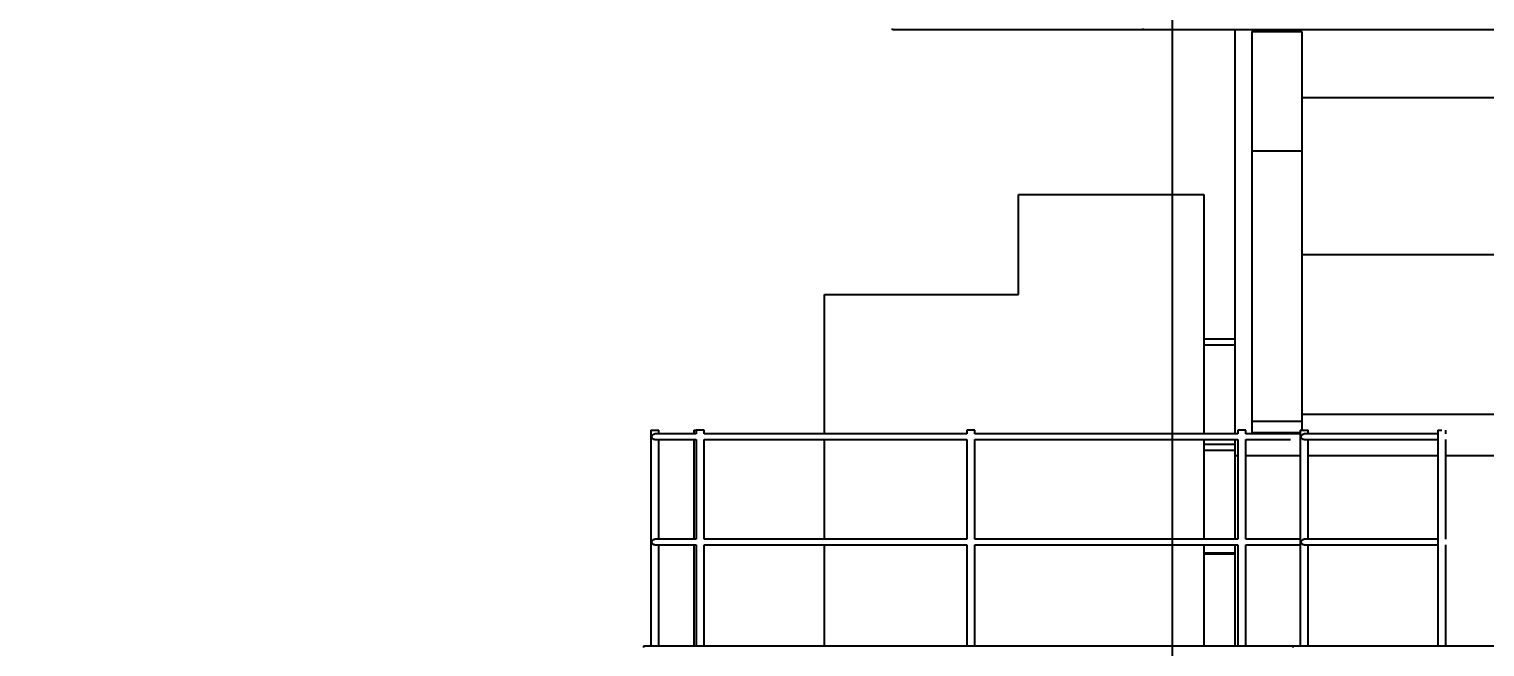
# Model space of a CAD drawing. Header units: millimetres. Extents: x -4 to 3776, y -4 to 4079.
# Drawn here: x 240.48 to 252, y 457.18 to 462.07 of the extents above; entities that cross this region are included whole.
import ezdxf
from ezdxf import colors
from ezdxf.entities.mleader import LeaderData, LeaderLine
from ezdxf.math import Vec2, Vec3

# ---------------------------------------------------------------- set-up
doc = ezdxf.new("R2010")
doc.units = ezdxf.units.MM
doc.layers.add('BK_kedu', color=255, linetype='Continuous')
doc.layers.add('EQUIPMENT', color=3, linetype='Continuous')
doc.styles.get("Standard").update_dxf_attribs({"font": 'arial.ttf'})

# ---------------------------------------------------------------- blocks, each defined once
blk = doc.blocks.new('fa dong ji')
at = {"layer": 'EQUIPMENT', "color": 3, "linetype": 'Continuous'}
for p, q in [((-1.188, 15.601), (-1.188, 15.611)), ((0.792, 15.601), (-1.188, 15.601)), ((0.792, 15.611), (0.792, 15.601)), ((13.851, 15.601), (0.792, 15.601)), ((1.525, 12.403), (1.525, 15.601)), ((1.656, 15.588), (2.052, 15.588)), ((1.656, 15.588), (1.656, 14.642)), ((1.809, 15.601), (1.809, 15.588)), ((1.899, 15.601), (1.899, 15.588)), ((2.052, 15.588), (2.052, 14.642)), ((3.6, 15.062), (2.052, 15.062)), ((1.656, 14.642), (2.052, 14.642)), ((1.656, 14.642), (1.656, 14.589)), ((2.052, 14.642), (2.052, 14.589)), ((1.656, 14.589), (1.656, 13.831)), ((2.052, 14.589), (2.052, 13.831)), ((-0.191, 14.297), (1.276, 14.297)), ((-0.191, 13.507), (-0.191, 14.297)), ((1.276, 14.297), (1.276, 12.403)), ((1.656, 13.831), (1.656, 12.505)), ((2.052, 13.831), (2.052, 12.505)), ((3.6, 13.819), (2.052, 13.819)), ((-1.726, 13.507), (-0.191, 13.507)), ((-1.726, 12.403), (-1.726, 13.507)), ((2.052, 12.559), (3.6, 12.559)), ((1.656, 12.505), (2.052, 12.505)), ((1.656, 12.505), (1.656, 12.415)), ((2.052, 12.505), (2.052, 12.434)), ((-3.101, 12.434), (-3.069, 12.434)), ((-3.101, 12.434), (-3.101, 10.724)), ((-3.069, 12.434), (-3.037, 12.434)), ((-2.961, 12.403), (-3.069, 12.403)), ((-3.069, 12.358), (-2.961, 12.358)), ((-3.037, 12.403), (-3.037, 12.434)), ((-3.037, 11.57), (-3.037, 12.358)), ((-2.761, 12.434), (-2.742, 12.434)), ((-2.761, 12.434), (-2.761, 12.403)), ((-2.761, 12.358), (-2.761, 11.57)), ((-2.71, 12.434), (-2.742, 12.434)), ((-2.742, 12.434), (-2.742, 12.403)), ((-2.742, 12.358), (-2.742, 11.57)), ((-2.679, 12.434), (-2.71, 12.434)), ((-2.679, 12.403), (-2.679, 12.434)), ((-2.679, 11.57), (-2.679, 12.358)), ((-1.726, 11.57), (-1.726, 12.358)), ((-0.567, 12.434), (-0.599, 12.434)), ((-0.599, 12.434), (-0.599, 12.403)), ((-0.599, 12.358), (-0.599, 11.57)), ((-0.536, 12.434), (-0.567, 12.434)), ((-0.536, 12.403), (-0.536, 12.434)), ((-0.536, 11.57), (-0.536, 12.358)), ((1.276, 12.358), (1.276, 11.57)), ((1.525, 12.233), (1.525, 12.358)), ((1.576, 12.434), (1.544, 12.434)), ((1.544, 12.434), (1.544, 12.403)), ((1.544, 12.358), (1.544, 11.57)), ((1.607, 12.434), (1.576, 12.434)), ((1.607, 12.403), (1.607, 12.434)), ((1.607, 11.57), (1.607, 12.358)), ((1.656, 12.415), (1.656, 12.403)), ((1.656, 12.415), (2.038, 12.415)), ((2.038, 12.403), (1.962, 12.403)), ((2.038, 12.403), (2.038, 12.403)), ((2.038, 12.434), (2.07, 12.434)), ((2.038, 12.434), (2.038, 10.724)), ((2.07, 12.434), (2.101, 12.434)), ((2.102, 12.403), (2.07, 12.403)), ((2.07, 12.358), (2.102, 12.358)), ((2.101, 12.403), (2.101, 12.434)), ((2.101, 11.57), (2.101, 12.358)), ((3.128, 12.434), (3.159, 12.434)), ((3.128, 12.434), (3.128, 10.724)), ((3.191, 12.434), (3.191, 12.434)), ((3.191, 12.403), (3.191, 12.434)), ((3.191, 11.57), (3.191, 12.358)), ((1.525, 12.233), (1.545, 12.233)), ((1.525, 11.57), (1.525, 12.233)), ((1.608, 12.233), (2.039, 12.233)), ((2.102, 12.233), (3.128, 12.233)), ((3.191, 12.233), (4.928, 12.233)), ((-2.961, 11.57), (-3.069, 11.57)), ((-3.069, 11.525), (-2.961, 11.525)), ((-3.037, 10.724), (-3.037, 11.525)), ((-2.761, 11.525), (-2.761, 10.724)), ((-2.742, 11.525), (-2.742, 10.724)), ((-2.679, 10.724), (-2.679, 11.525)), ((-1.726, 10.724), (-1.726, 11.525)), ((-0.599, 11.525), (-0.599, 10.724)), ((-0.536, 10.724), (-0.536, 11.525)), ((1.276, 11.525), (1.276, 10.724)), ((1.525, 10.724), (1.525, 11.525)), ((1.544, 11.525), (1.544, 10.724)), ((1.607, 10.724), (1.607, 11.525)), ((2.038, 11.57), (1.962, 11.57)), ((1.962, 11.525), (2.038, 11.525)), ((2.102, 11.57), (2.07, 11.57)), ((2.07, 11.525), (2.102, 11.525)), ((2.101, 10.724), (2.101, 11.525)), ((3.191, 10.724), (3.191, 11.525)), ((1.276, 11.462), (1.525, 11.462)), ((1.525, 11.452), (1.276, 11.452)), ((-3.159, 10.724), (-3.159, 10.714)), ((1.98, 10.724), (-3.159, 10.724)), ((1.98, 10.724), (1.98, 10.714)), ((3.96, 10.724), (1.98, 10.724))]:
    blk.add_line(p, q, dxfattribs=at)
for points, knots in [([(1.525, 13.152), (1.51, 13.152), (1.472, 13.152), (1.406, 13.152), (1.338, 13.152), (1.294, 13.152), (1.276, 13.152)], [0, 0, 0, 0, 0.17215, 0.466604, 0.791165, 1, 1, 1, 1]), ([(1.276, 13.107), (1.289, 13.107), (1.324, 13.107), (1.379, 13.107), (1.44, 13.107), (1.488, 13.107), (1.516, 13.107), (1.525, 13.107)], [0, 0, 0, 0, 0.151272, 0.422873, 0.66897, 0.889562, 1, 1, 1, 1]), ([(-2.741, 12.403), (-2.754, 12.403), (-2.796, 12.403), (-2.869, 12.403), (-2.93, 12.403), (-2.961, 12.403)], [0, 0, 0, 0, 0.17167, 0.572591, 1, 1, 1, 1]), ([(-2.961, 12.358), (-2.93, 12.358), (-2.869, 12.358), (-2.796, 12.358), (-2.754, 12.358), (-2.741, 12.358)], [0, 0, 0, 0, 0.427907, 0.823361, 1, 1, 1, 1]), ([(-0.599, 12.403), (-0.969, 12.403), (-1.376, 12.403), (-1.82, 12.403), (-1.93, 12.403), (-2.036, 12.403), (-2.139, 12.403), (-2.217, 12.403), (-2.275, 12.403), (-2.317, 12.403), (-2.366, 12.403), (-2.422, 12.403), (-2.484, 12.403), (-2.551, 12.403), (-2.616, 12.403), (-2.659, 12.403), (-2.678, 12.403)], [0, 0, 0, 0, 0.534504, 0.587357, 0.640209, 0.69229, 0.741508, 0.787745, 0.805034, 0.825384, 0.848879, 0.875519, 0.905304, 0.938234, 0.972163, 1, 1, 1, 1]), ([(-2.678, 12.358), (-2.662, 12.358), (-2.623, 12.358), (-2.565, 12.358), (-2.507, 12.358), (-2.457, 12.358), (-2.412, 12.358), (-2.334, 12.358), (-2.22, 12.358), (-1.937, 12.358), (-1.396, 12.358), (-0.905, 12.358), (-0.599, 12.358)], [0, 0, 0, 0, 0.02427, 0.055733, 0.0833, 0.107563, 0.128527, 0.148122, 0.219496, 0.292951, 0.557212, 1, 1, 1, 1]), ([(1.544, 12.403), (1.532, 12.403), (1.502, 12.403), (1.458, 12.403), (1.413, 12.403), (1.335, 12.403), (1.221, 12.403), (0.938, 12.403), (0.377, 12.403), (-0.159, 12.403), (-0.511, 12.403), (-0.536, 12.403)], [0, 0, 0, 0, 0.018396, 0.042659, 0.063624, 0.083218, 0.154592, 0.228047, 0.492308, 0.964201, 1, 1, 1, 1]), ([(-0.536, 12.358), (-0.12, 12.358), (0.332, 12.358), (0.821, 12.358), (0.931, 12.358), (1.037, 12.358), (1.14, 12.358), (1.218, 12.358), (1.276, 12.358), (1.318, 12.358), (1.367, 12.358), (1.423, 12.358), (1.483, 12.358), (1.524, 12.358), (1.544, 12.358)], [0, 0, 0, 0, 0.599408, 0.65226, 0.705112, 0.757194, 0.806412, 0.852649, 0.869938, 0.890288, 0.913783, 0.940423, 0.970208, 1, 1, 1, 1]), ([(1.962, 12.403), (1.931, 12.403), (1.87, 12.403), (1.784, 12.403), (1.704, 12.403), (1.646, 12.403), (1.615, 12.403), (1.607, 12.403)], [0, 0, 0, 0, 0.26497, 0.509844, 0.734622, 0.939305, 1, 1, 1, 1]), ([(1.607, 12.358), (1.612, 12.358), (1.642, 12.358), (1.7, 12.358), (1.782, 12.358), (1.87, 12.358), (1.931, 12.358), (1.962, 12.358)], [0, 0, 0, 0, 0.039767, 0.255222, 0.487079, 0.735338, 1, 1, 1, 1]), ([(3.128, 12.403), (3.101, 12.403), (2.917, 12.403), (2.716, 12.403), (2.523, 12.403), (2.472, 12.403), (2.423, 12.403), (2.385, 12.403), (2.356, 12.403), (2.332, 12.403), (2.305, 12.403), (2.273, 12.403), (2.236, 12.403), (2.195, 12.403), (2.15, 12.403), (2.118, 12.403), (2.102, 12.403)], [0, 0, 0, 0, 0.077412, 0.538422, 0.589133, 0.63979, 0.688087, 0.732808, 0.751108, 0.773674, 0.80057, 0.831796, 0.867352, 0.907238, 0.951454, 1, 1, 1, 1]), ([(2.102, 12.358), (2.117, 12.358), (2.145, 12.358), (2.186, 12.358), (2.222, 12.358), (2.253, 12.358), (2.281, 12.358), (2.304, 12.358), (2.337, 12.358), (2.382, 12.358), (2.489, 12.358), (2.702, 12.358), (2.931, 12.358), (3.091, 12.358), (3.128, 12.358)], [0, 0, 0, 0, 0.043757, 0.083237, 0.118439, 0.149363, 0.17601, 0.198379, 0.217964, 0.27275, 0.329134, 0.531978, 0.8942, 1, 1, 1, 1]), ([(1.525, 12.319), (1.51, 12.319), (1.472, 12.319), (1.406, 12.319), (1.338, 12.319), (1.294, 12.319), (1.276, 12.319)], [0, 0, 0, 0, 0.17215, 0.466604, 0.791165, 1, 1, 1, 1]), ([(1.276, 12.274), (1.289, 12.274), (1.324, 12.274), (1.379, 12.274), (1.44, 12.274), (1.488, 12.274), (1.516, 12.274), (1.525, 12.274)], [0, 0, 0, 0, 0.151272, 0.422873, 0.66897, 0.889562, 1, 1, 1, 1]), ([(-2.741, 11.57), (-2.754, 11.57), (-2.796, 11.57), (-2.869, 11.57), (-2.93, 11.57), (-2.961, 11.57)], [0, 0, 0, 0, 0.17167, 0.572591, 1, 1, 1, 1]), ([(-2.961, 11.525), (-2.93, 11.525), (-2.869, 11.525), (-2.796, 11.525), (-2.754, 11.525), (-2.741, 11.525)], [0, 0, 0, 0, 0.427907, 0.823361, 1, 1, 1, 1]), ([(-0.599, 11.57), (-0.969, 11.57), (-1.376, 11.57), (-1.82, 11.57), (-1.93, 11.57), (-2.036, 11.57), (-2.139, 11.57), (-2.217, 11.57), (-2.275, 11.57), (-2.317, 11.57), (-2.366, 11.57), (-2.422, 11.57), (-2.484, 11.57), (-2.551, 11.57), (-2.616, 11.57), (-2.659, 11.57), (-2.678, 11.57)], [0, 0, 0, 0, 0.534504, 0.587357, 0.640209, 0.69229, 0.741508, 0.787745, 0.805034, 0.825384, 0.848879, 0.875519, 0.905304, 0.938234, 0.972163, 1, 1, 1, 1]), ([(-2.678, 11.525), (-2.662, 11.525), (-2.623, 11.525), (-2.565, 11.525), (-2.507, 11.525), (-2.457, 11.525), (-2.412, 11.525), (-2.334, 11.525), (-2.22, 11.525), (-1.937, 11.525), (-1.396, 11.525), (-0.905, 11.525), (-0.599, 11.525)], [0, 0, 0, 0, 0.02427, 0.055733, 0.0833, 0.107563, 0.128527, 0.148122, 0.219496, 0.292951, 0.557212, 1, 1, 1, 1]), ([(1.544, 11.57), (1.532, 11.57), (1.502, 11.57), (1.458, 11.57), (1.413, 11.57), (1.335, 11.57), (1.221, 11.57), (0.938, 11.57), (0.377, 11.57), (-0.159, 11.57), (-0.511, 11.57), (-0.536, 11.57)], [0, 0, 0, 0, 0.018396, 0.042659, 0.063624, 0.083218, 0.154592, 0.228047, 0.492308, 0.964201, 1, 1, 1, 1]), ([(-0.536, 11.525), (-0.12, 11.525), (0.332, 11.525), (0.821, 11.525), (0.931, 11.525), (1.037, 11.525), (1.14, 11.525), (1.218, 11.525), (1.276, 11.525), (1.318, 11.525), (1.367, 11.525), (1.423, 11.525), (1.483, 11.525), (1.524, 11.525), (1.544, 11.525)], [0, 0, 0, 0, 0.599408, 0.65226, 0.705112, 0.757194, 0.806412, 0.852649, 0.869938, 0.890288, 0.913783, 0.940423, 0.970208, 1, 1, 1, 1]), ([(1.962, 11.57), (1.931, 11.57), (1.87, 11.57), (1.784, 11.57), (1.704, 11.57), (1.646, 11.57), (1.615, 11.57), (1.607, 11.57)], [0, 0, 0, 0, 0.26497, 0.509844, 0.734622, 0.939305, 1, 1, 1, 1]), ([(1.607, 11.525), (1.612, 11.525), (1.642, 11.525), (1.7, 11.525), (1.782, 11.525), (1.87, 11.525), (1.931, 11.525), (1.962, 11.525)], [0, 0, 0, 0, 0.039767, 0.255222, 0.487079, 0.735338, 1, 1, 1, 1]), ([(3.128, 11.57), (3.101, 11.57), (2.917, 11.57), (2.716, 11.57), (2.523, 11.57), (2.472, 11.57), (2.423, 11.57), (2.385, 11.57), (2.356, 11.57), (2.332, 11.57), (2.305, 11.57), (2.273, 11.57), (2.236, 11.57), (2.195, 11.57), (2.15, 11.57), (2.118, 11.57), (2.102, 11.57)], [0, 0, 0, 0, 0.077412, 0.538422, 0.589133, 0.63979, 0.688087, 0.732808, 0.751108, 0.773674, 0.80057, 0.831796, 0.867352, 0.907238, 0.951454, 1, 1, 1, 1]), ([(2.102, 11.525), (2.117, 11.525), (2.145, 11.525), (2.186, 11.525), (2.222, 11.525), (2.253, 11.525), (2.281, 11.525), (2.304, 11.525), (2.337, 11.525), (2.382, 11.525), (2.489, 11.525), (2.702, 11.525), (2.931, 11.525), (3.091, 11.525), (3.128, 11.525)], [0, 0, 0, 0, 0.043757, 0.083237, 0.118439, 0.149363, 0.17601, 0.198379, 0.217964, 0.27275, 0.329134, 0.531978, 0.8942, 1, 1, 1, 1])]:
    blk.add_open_spline(points, degree=3, knots=knots, dxfattribs=at)
for points in [[(-3.069, 12.358), (-3.077, 12.358), (-3.088, 12.362), (-3.092, 12.372), (-3.092, 12.388), (-3.088, 12.399), (-3.077, 12.403), (-3.069, 12.403)], [(2.07, 12.358), (2.062, 12.358), (2.051, 12.362), (2.047, 12.372), (2.047, 12.388), (2.051, 12.399), (2.062, 12.403), (2.07, 12.403)], [(-3.069, 11.525), (-3.077, 11.525), (-3.088, 11.529), (-3.092, 11.54), (-3.092, 11.556), (-3.088, 11.566), (-3.077, 11.57), (-3.069, 11.57)], [(2.07, 11.525), (2.062, 11.525), (2.051, 11.529), (2.047, 11.54), (2.047, 11.556), (2.051, 11.566), (2.062, 11.57), (2.07, 11.57)]]:
    blk.add_rational_spline(points, [0.585786437627, 0.585786437627, 0.552284749831, 0.585786437627, 0.585786437627, 0.552284749831, 0.585786437627, 0.585786437627], degree=4, knots=[0, 0, 0, 0, 0, 0.5, 0.5, 0.5, 1, 1, 1, 1, 1], dxfattribs=at)

msp = doc.modelspace()

# ---------------------------------------------------------------- linework, layer by layer
at = {"color": 4, "lineweight": 25}
msp.add_line((249.528, 466.828), (249.528, 436.623), dxfattribs=at)

# ---------------------------------------------------------------- block references
msp.add_blockref('fa dong ji', (248.504, 446.46), dxfattribs=at)

# ---------------------------------------------------------------- leaders
at = {"layer": 'BK_kedu'}
ml = msp.add_multileader_mtext('Standard', dxfattribs=at)
ml.set_content('', color=256)
ml.set_leader_properties()
ml.build(insert=Vec2(0, 0))
ml.multileader.update_dxf_attribs({"text_right_attachment_type": 6, "dogleg_length": 0.36, "arrow_head_size": 0.18})
ctx = ml.context
ctx.base_point, ctx.char_height, ctx.arrow_head_size, ctx.landing_gap_size, ctx.plane_origin = Vec3(3775.999, 4079.328), 0.18, 0.18, 0.09, Vec3(3774.639, 4079.328)
ctx.right_attachment = 6
notes = []
notes.append((ctx, [(0, (0, 0, 0), (0, 0), (1, 0), 1, [])]))
ctx.mtext.insert, ctx.mtext.flow_direction = Vec3(3776.089, 4079.418), 5
for ctx, leaders in notes:
    for number, flags, end, landing, length, lines in leaders:
        leader = LeaderData()
        leader.index, (leader.has_last_leader_line, leader.has_dogleg_vector, leader.attachment_direction) = number, flags
        leader.last_leader_point, leader.dogleg_vector, leader.dogleg_length = Vec3(end), Vec3(landing), length
        for number, points, colour, breaks in lines:
            line = LeaderLine()
            line.index, line.vertices, line.color, line.breaks = number, Vec3.list(points), colors.encode_raw_color(colour), breaks
            leader.lines.append(line)
        ctx.leaders.append(leader)

doc.saveas('drawing.dxf')
